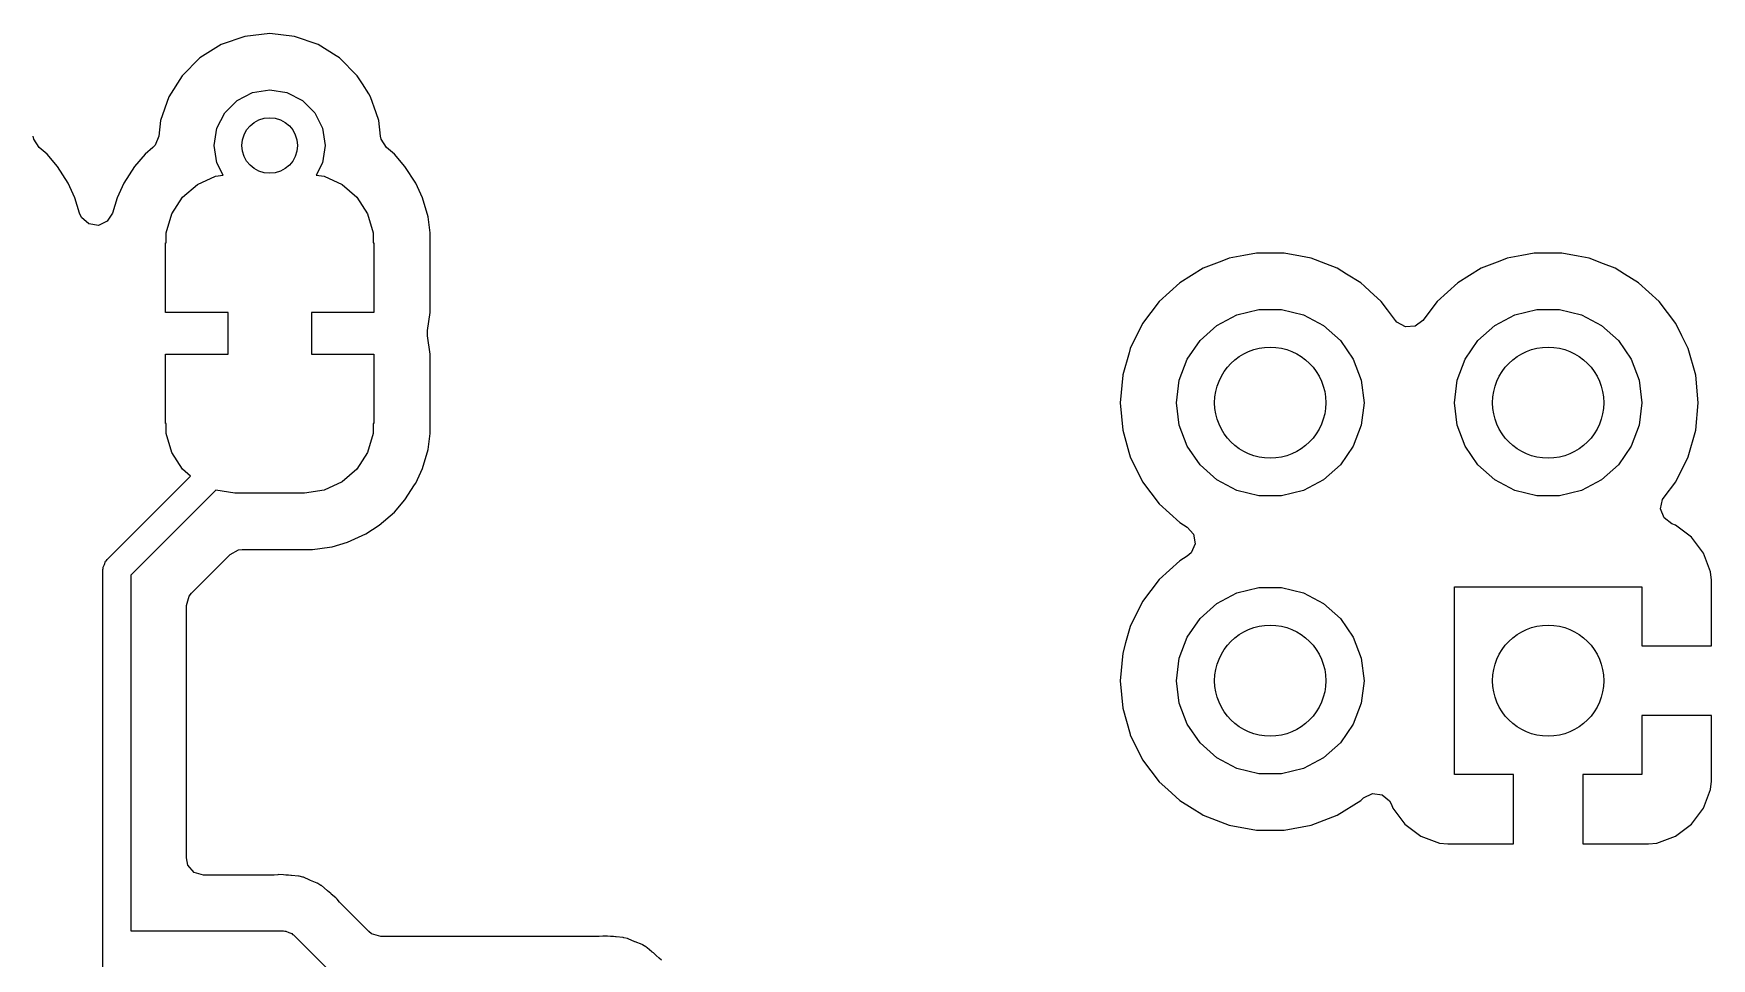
# Model space of a CAD drawing. Extents: x 0.71 to 7.56, y -5.16 to -0.79.
# Drawn here: x 3.7441 to 4.2195, y -3.1495 to -2.8876 of the extents above; entities that cross this region are included whole.
import ezdxf

# ---------------------------------------------------------------- set-up
doc = ezdxf.new("R2010")
doc.units = 0
doc.header["$MEASUREMENT"] = 0
doc.layers.add('BLACK', color=7, linetype='CONTINUOUS')

msp = doc.modelspace()

# ---------------------------------------------------------------- linework, layer by layer
at = {"layer": 'BLACK', "linetype": 'CONTINUOUS'}
for p, q in [((3.80397, -2.88837), (3.79726, -2.89072)), ((3.81102, -2.88758), (3.80397, -2.88837)), ((3.80397, -2.88837), (3.80397, -2.88837)), ((3.81808, -2.88837), (3.81102, -2.88758)), ((3.81102, -2.88758), (3.81102, -2.88758)), ((3.82478, -2.89072), (3.81808, -2.88837)), ((3.81808, -2.88837), (3.81808, -2.88837)), ((3.79125, -2.8945), (3.78623, -2.89952)), ((3.79726, -2.89072), (3.79125, -2.8945)), ((3.82985, -2.8939), (3.82478, -2.89072)), ((3.8308, -2.8945), (3.82985, -2.8939)), ((3.83582, -2.89952), (3.8308, -2.8945)), ((3.78623, -2.89952), (3.78245, -2.90553)), ((3.83727, -2.90183), (3.83582, -2.89952)), ((3.80177, -2.90655), (3.80616, -2.90431)), ((3.80616, -2.90431), (3.81102, -2.90354)), ((3.81102, -2.90354), (3.81589, -2.90431)), ((3.81589, -2.90431), (3.82028, -2.90655)), ((3.83907, -2.90469), (3.83727, -2.90183)), ((3.78245, -2.90553), (3.7801, -2.91223)), ((3.79828, -2.91003), (3.80177, -2.90655)), ((3.82028, -2.90655), (3.82376, -2.91003)), ((3.8396, -2.90553), (3.83907, -2.90469)), ((3.84117, -2.91002), (3.8396, -2.90553)), ((3.7801, -2.91223), (3.7796, -2.91667)), ((3.79605, -2.91442), (3.79828, -2.91003)), ((3.82376, -2.91003), (3.826, -2.91442)), ((3.84194, -2.91223), (3.84117, -2.91002)), ((3.84244, -2.91667), (3.84194, -2.91223)), ((3.84194, -2.91223), (3.84194, -2.91223)), ((3.74418, -2.9175), (3.74402, -2.91667)), ((3.74567, -2.91981), (3.74418, -2.9175)), ((3.7796, -2.91667), (3.77854, -2.9192)), ((3.79528, -2.91929), (3.79605, -2.91442)), ((3.826, -2.91442), (3.82677, -2.91929)), ((3.84261, -2.9175), (3.84244, -2.91667)), ((3.8441, -2.91981), (3.84261, -2.9175)), ((3.74793, -2.92176), (3.74567, -2.91981)), ((3.7509, -2.9252), (3.74793, -2.92176)), ((3.7757, -2.92176), (3.77272, -2.9252)), ((3.77795, -2.91981), (3.7757, -2.92176)), ((3.77854, -2.9192), (3.77795, -2.91981)), ((3.79605, -2.92416), (3.79528, -2.91929)), ((3.82677, -2.91929), (3.826, -2.92416)), ((3.84635, -2.92176), (3.8441, -2.91981)), ((3.84933, -2.9252), (3.84635, -2.92176)), ((3.75396, -2.92996), (3.7509, -2.9252)), ((3.77272, -2.9252), (3.76966, -2.92996)), ((3.79054, -2.93029), (3.79564, -2.92796)), ((3.79564, -2.92796), (3.79782, -2.92765)), ((3.79782, -2.92765), (3.79605, -2.92416)), ((3.826, -2.92416), (3.82422, -2.92765)), ((3.82422, -2.92765), (3.82641, -2.92796)), ((3.82641, -2.92796), (3.83151, -2.93029)), ((3.85239, -2.92996), (3.84933, -2.9252)), ((3.75585, -2.93409), (3.75396, -2.92996)), ((3.75396, -2.92996), (3.75396, -2.92996)), ((3.76966, -2.92996), (3.76777, -2.93409)), ((3.76966, -2.92996), (3.76966, -2.92996)), ((3.7863, -2.93396), (3.79054, -2.93029)), ((3.83151, -2.93029), (3.83574, -2.93396)), ((3.85427, -2.93409), (3.85239, -2.92996)), ((3.85239, -2.92996), (3.85239, -2.92996)), ((3.75648, -2.93624), (3.75585, -2.93409)), ((3.75713, -2.93844), (3.75648, -2.93624)), ((3.76777, -2.93409), (3.7665, -2.93844)), ((3.78327, -2.93867), (3.7863, -2.93396)), ((3.83574, -2.93396), (3.83877, -2.93867)), ((3.85587, -2.93952), (3.85427, -2.93409)), ((3.7577, -2.93971), (3.75713, -2.93844)), ((3.75978, -2.94151), (3.7577, -2.93971)), ((3.76251, -2.9419), (3.75978, -2.94151)), ((3.76501, -2.94076), (3.76251, -2.9419)), ((3.7665, -2.93844), (3.76501, -2.94076)), ((3.7817, -2.94405), (3.78327, -2.93867)), ((3.83877, -2.93867), (3.84035, -2.94405)), ((3.85652, -2.94402), (3.85587, -2.93952)), ((3.7815, -2.96654), (3.7815, -2.94685)), ((3.7815, -2.94685), (3.7817, -2.94685)), ((3.7817, -2.94685), (3.7817, -2.94405)), ((3.84035, -2.94405), (3.84035, -2.94685)), ((3.84035, -2.94685), (3.84055, -2.94685)), ((3.84055, -2.94685), (3.84055, -2.96654)), ((3.85652, -2.96654), (3.85652, -2.94402)), ((3.85652, -2.94402), (3.85652, -2.94402)), ((4.08081, -2.95202), (4.07553, -2.95406)), ((4.08285, -2.95123), (4.08081, -2.95202)), ((4.08702, -2.95045), (4.08285, -2.95123)), ((4.08285, -2.95123), (4.08285, -2.95123)), ((4.08285, -2.95123), (4.08285, -2.95123)), ((4.09056, -2.94978), (4.08702, -2.95045)), ((4.09841, -2.94978), (4.09056, -2.94978)), ((4.10302, -2.95064), (4.09841, -2.94978)), ((4.10613, -2.95123), (4.10302, -2.95064)), ((4.11021, -2.95281), (4.10613, -2.95123)), ((4.10613, -2.95123), (4.10613, -2.95123)), ((4.15955, -2.95202), (4.15427, -2.95406)), ((4.16159, -2.95123), (4.15955, -2.95202)), ((4.16576, -2.95045), (4.16159, -2.95123)), ((4.16159, -2.95123), (4.16159, -2.95123)), ((4.16159, -2.95123), (4.16159, -2.95123)), ((4.1693, -2.94978), (4.16576, -2.95045)), ((4.17715, -2.94978), (4.1693, -2.94978)), ((4.18176, -2.95064), (4.17715, -2.94978)), ((4.18487, -2.95123), (4.18176, -2.95064)), ((4.18895, -2.95281), (4.18487, -2.95123)), ((4.18487, -2.95123), (4.18487, -2.95123)), ((4.07553, -2.95406), (4.06886, -2.95819)), ((4.07553, -2.95406), (4.07553, -2.95406)), ((4.11344, -2.95406), (4.11021, -2.95281)), ((4.11611, -2.95571), (4.11344, -2.95406)), ((4.11344, -2.95406), (4.11344, -2.95406)), ((4.12011, -2.95819), (4.11611, -2.95571)), ((4.15427, -2.95406), (4.1476, -2.95819)), ((4.15427, -2.95406), (4.15427, -2.95406)), ((4.19218, -2.95406), (4.18895, -2.95281)), ((4.19485, -2.95571), (4.19218, -2.95406)), ((4.19218, -2.95406), (4.19218, -2.95406)), ((4.19885, -2.95819), (4.19485, -2.95571)), ((4.06886, -2.95819), (4.06306, -2.96348)), ((4.12118, -2.95916), (4.12011, -2.95819)), ((4.1227, -2.96055), (4.12118, -2.95916)), ((4.12591, -2.96348), (4.1227, -2.96055)), ((4.1476, -2.95819), (4.1418, -2.96348)), ((4.20465, -2.96348), (4.19885, -2.95819)), ((4.19885, -2.95819), (4.19885, -2.95819)), ((4.06306, -2.96348), (4.05833, -2.96974)), ((4.08506, -2.96728), (4.09128, -2.96574)), ((4.09128, -2.96574), (4.09769, -2.96574)), ((4.09769, -2.96574), (4.10391, -2.96728)), ((4.12767, -2.96581), (4.12591, -2.96348)), ((4.12996, -2.96884), (4.12767, -2.96581)), ((4.1418, -2.96348), (4.13775, -2.96884)), ((4.1638, -2.96728), (4.17003, -2.96574)), ((4.17003, -2.96574), (4.17643, -2.96574)), ((4.17643, -2.96574), (4.18265, -2.96728)), ((4.20938, -2.96974), (4.20465, -2.96348)), ((3.79921, -2.96654), (3.7815, -2.96654)), ((3.79921, -2.97835), (3.79921, -2.96654)), ((3.84055, -2.96654), (3.82283, -2.96654)), ((3.82283, -2.96654), (3.82283, -2.97835)), ((3.8557, -2.97168), (3.85652, -2.96654)), ((4.05833, -2.96974), (4.05484, -2.97676)), ((4.05833, -2.96974), (4.05833, -2.96974)), ((4.0746, -2.9745), (4.07939, -2.97026)), ((4.07939, -2.97026), (4.08506, -2.96728)), ((4.10391, -2.96728), (4.10958, -2.97026)), ((4.10958, -2.97026), (4.11438, -2.9745)), ((4.13039, -2.96933), (4.12996, -2.96884)), ((4.1328, -2.97066), (4.13039, -2.96933)), ((4.13555, -2.97048), (4.1328, -2.97066)), ((4.13775, -2.96884), (4.13555, -2.97048)), ((4.15334, -2.9745), (4.15813, -2.97026)), ((4.15813, -2.97026), (4.1638, -2.96728)), ((4.18265, -2.96728), (4.18832, -2.97026)), ((4.18832, -2.97026), (4.19312, -2.9745)), ((4.21111, -2.9732), (4.20938, -2.96974)), ((4.20938, -2.96974), (4.20938, -2.96974)), ((3.8557, -2.9732), (3.8557, -2.97168)), ((3.85652, -2.97835), (3.8557, -2.9732)), ((4.07096, -2.97978), (4.0746, -2.9745)), ((4.11438, -2.9745), (4.11802, -2.97978)), ((4.1497, -2.97978), (4.15334, -2.9745)), ((4.19312, -2.9745), (4.19676, -2.97978)), ((4.21288, -2.97676), (4.21111, -2.9732)), ((3.7815, -2.99803), (3.7815, -2.97835)), ((3.7815, -2.97835), (3.79921, -2.97835)), ((3.82283, -2.97835), (3.84055, -2.97835)), ((3.84055, -2.97835), (3.84055, -2.99803)), ((3.85652, -3.00086), (3.85652, -2.97835)), ((3.85652, -2.97835), (3.85652, -2.97835)), ((4.05449, -2.97797), (4.0527, -2.98426)), ((4.05484, -2.97676), (4.05449, -2.97797)), ((4.06869, -2.98577), (4.07096, -2.97978)), ((4.11802, -2.97978), (4.12029, -2.98577)), ((4.14743, -2.98577), (4.1497, -2.97978)), ((4.19676, -2.97978), (4.19903, -2.98577)), ((4.21503, -2.98431), (4.21288, -2.97676)), ((4.05269, -2.98431), (4.05196, -2.99213)), ((4.0527, -2.98426), (4.05269, -2.98431)), ((4.21575, -2.99213), (4.21503, -2.98431)), ((4.06791, -2.99213), (4.06869, -2.98577)), ((4.12029, -2.98577), (4.12106, -2.99213)), ((4.14665, -2.99213), (4.14743, -2.98577)), ((4.19903, -2.98577), (4.1998, -2.99213)), ((4.05196, -2.99213), (4.05196, -2.99213)), ((4.05196, -2.99213), (4.05269, -2.99994)), ((4.06869, -2.99849), (4.06791, -2.99213)), ((4.12106, -2.99213), (4.12029, -2.99849)), ((4.14743, -2.99849), (4.14665, -2.99213)), ((4.1998, -2.99213), (4.19903, -2.99849)), ((4.21503, -2.99994), (4.21575, -2.99213)), ((3.7817, -2.99803), (3.7815, -2.99803)), ((3.7817, -3.00083), (3.7817, -2.99803)), ((3.84055, -2.99803), (3.84035, -2.99803)), ((3.84035, -2.99803), (3.84035, -3.00083)), ((4.07096, -3.00448), (4.06869, -2.99849)), ((4.12029, -2.99849), (4.11802, -3.00448)), ((4.1497, -3.00448), (4.14743, -2.99849)), ((4.19903, -2.99849), (4.19676, -3.00448)), ((3.78327, -3.00621), (3.7817, -3.00083)), ((3.84035, -3.00083), (3.83877, -3.00621)), ((3.85587, -3.00536), (3.85652, -3.00086)), ((4.05269, -2.99994), (4.05269, -2.99994)), ((4.05269, -2.99994), (4.05269, -2.99994)), ((4.05269, -2.99994), (4.05444, -3.0061)), ((4.21288, -3.00749), (4.21503, -2.99994)), ((3.7863, -3.01092), (3.78327, -3.00621)), ((3.83877, -3.00621), (3.83574, -3.01092)), ((3.85427, -3.01079), (3.85587, -3.00536)), ((4.05444, -3.0061), (4.05484, -3.00749)), ((4.05484, -3.00749), (4.05833, -3.01451)), ((4.0746, -3.00975), (4.07096, -3.00448)), ((4.11802, -3.00448), (4.11438, -3.00975)), ((4.15334, -3.00975), (4.1497, -3.00448)), ((4.19676, -3.00448), (4.19312, -3.00975)), ((4.20938, -3.01451), (4.21288, -3.00749)), ((3.76493, -3.03659), (3.7886, -3.01292)), ((3.7886, -3.01292), (3.7863, -3.01092)), ((3.83574, -3.01092), (3.83151, -3.01459)), ((3.85239, -3.01492), (3.85427, -3.01079)), ((4.07939, -3.014), (4.0746, -3.00975)), ((4.11438, -3.00975), (4.10958, -3.014)), ((4.15813, -3.014), (4.15334, -3.00975)), ((4.19312, -3.00975), (4.18832, -3.014)), ((3.79572, -3.01693), (3.77165, -3.041)), ((3.80118, -3.01772), (3.79572, -3.01693)), ((3.82087, -3.01772), (3.80118, -3.01772)), ((3.82641, -3.01692), (3.82087, -3.01772)), ((3.83151, -3.01459), (3.82641, -3.01692)), ((3.84933, -3.01969), (3.85207, -3.01541)), ((3.85207, -3.01541), (3.85239, -3.01492)), ((3.85239, -3.01492), (3.85239, -3.01492)), ((3.85239, -3.01492), (3.85239, -3.01492)), ((4.05833, -3.01451), (4.05833, -3.01451)), ((4.05833, -3.01451), (4.06306, -3.02077)), ((4.08506, -3.01697), (4.07939, -3.014)), ((4.09128, -3.01851), (4.08506, -3.01697)), ((4.09769, -3.01851), (4.09128, -3.01851)), ((4.10391, -3.01697), (4.09769, -3.01851)), ((4.10958, -3.014), (4.10391, -3.01697)), ((4.1638, -3.01697), (4.15813, -3.014)), ((4.17003, -3.01851), (4.1638, -3.01697)), ((4.17643, -3.01851), (4.17003, -3.01851)), ((4.18265, -3.01697), (4.17643, -3.01851)), ((4.18832, -3.014), (4.18265, -3.01697)), ((4.20606, -3.01892), (4.20938, -3.01451)), ((3.84207, -3.02683), (3.84635, -3.02312)), ((3.84635, -3.02312), (3.84933, -3.01969)), ((4.06306, -3.02077), (4.06886, -3.02606)), ((4.20508, -3.02221), (4.20567, -3.01952)), ((4.20605, -3.02478), (4.20508, -3.02221)), ((4.20567, -3.01952), (4.20606, -3.01892)), ((3.83825, -3.02928), (3.84207, -3.02683)), ((4.06886, -3.02606), (4.06886, -3.02606)), ((4.06886, -3.02606), (4.07094, -3.02735)), ((4.07094, -3.02735), (4.07277, -3.02939)), ((4.20825, -3.02643), (4.20605, -3.02478)), ((4.20933, -3.02684), (4.20825, -3.02643)), ((4.21387, -3.03023), (4.20933, -3.02684)), ((4.20933, -3.02684), (4.20933, -3.02684)), ((3.82874, -3.03292), (3.8331, -3.03163)), ((3.8331, -3.03163), (3.83825, -3.02928)), ((4.07321, -3.03211), (4.07211, -3.03463)), ((4.07277, -3.02939), (4.07321, -3.03211)), ((4.21726, -3.03476), (4.21387, -3.03023)), ((4.21387, -3.03023), (4.21387, -3.03023)), ((3.76425, -3.03793), (3.76453, -3.03706)), ((3.76453, -3.03706), (3.76479, -3.03687)), ((3.76479, -3.03687), (3.76493, -3.03659)), ((3.78885, -3.0461), (3.7998, -3.03515)), ((3.7998, -3.03515), (3.80222, -3.03383)), ((3.80222, -3.03383), (3.80325, -3.03372)), ((3.80325, -3.03372), (3.80345, -3.03372)), ((3.80345, -3.03372), (3.80363, -3.03371)), ((3.80345, -3.03372), (3.80345, -3.03372)), ((3.80345, -3.03372), (3.80345, -3.03372)), ((3.80363, -3.03371), (3.80408, -3.03368)), ((3.80363, -3.03371), (3.80363, -3.03371)), ((3.80408, -3.03368), (3.81797, -3.03368)), ((3.81797, -3.03368), (3.81842, -3.03371)), ((3.81842, -3.03371), (3.81842, -3.03371)), ((3.81842, -3.03371), (3.81859, -3.03372)), ((3.81859, -3.03372), (3.81859, -3.03372)), ((3.81859, -3.03372), (3.81859, -3.03372)), ((3.81859, -3.03372), (3.82314, -3.03372)), ((3.82314, -3.03372), (3.82795, -3.03303)), ((3.82314, -3.03372), (3.82314, -3.03372)), ((3.82795, -3.03303), (3.82874, -3.03292)), ((3.82874, -3.03292), (3.82874, -3.03292)), ((3.82874, -3.03292), (3.82874, -3.03292)), ((4.06886, -3.03693), (4.06306, -3.04222)), ((4.07094, -3.03565), (4.06886, -3.03693)), ((4.06886, -3.03693), (4.06886, -3.03693)), ((4.07211, -3.03463), (4.07094, -3.03565)), ((4.21924, -3.04006), (4.21726, -3.03476)), ((4.21726, -3.03476), (4.21726, -3.03476)), ((3.76378, -3.03937), (3.76388, -3.03907)), ((3.76378, -3.14567), (3.76378, -3.03937)), ((3.76383, -3.03875), (3.76425, -3.03793)), ((3.76388, -3.03907), (3.76383, -3.03875)), ((3.77165, -3.041), (3.77165, -3.14173)), ((4.06306, -3.04222), (4.05833, -3.04848)), ((4.21949, -3.04241), (4.21924, -3.04006)), ((4.21924, -3.04006), (4.21924, -3.04006)), ((3.78742, -3.04955), (3.7882, -3.04691)), ((3.7882, -3.04691), (3.78885, -3.0461)), ((4.07939, -3.049), (4.08506, -3.04602)), ((4.08506, -3.04602), (4.09128, -3.04449)), ((4.09128, -3.04449), (4.09769, -3.04449)), ((4.09769, -3.04449), (4.10391, -3.04602)), ((4.10391, -3.04602), (4.10958, -3.049)), ((4.14665, -3.09744), (4.14665, -3.04429)), ((4.14665, -3.04429), (4.1998, -3.04429)), ((4.1998, -3.04429), (4.1998, -3.06102)), ((4.21949, -3.06102), (4.21949, -3.04241)), ((4.21949, -3.04241), (4.21949, -3.04241)), ((3.78742, -3.07087), (3.78742, -3.04955)), ((4.05833, -3.04848), (4.05484, -3.0555)), ((4.05833, -3.04848), (4.05833, -3.04848)), ((4.0746, -3.05324), (4.07939, -3.049)), ((4.10958, -3.049), (4.11438, -3.05324)), ((4.05484, -3.0555), (4.0535, -3.06019)), ((4.05484, -3.0555), (4.05484, -3.0555)), ((4.07096, -3.05852), (4.0746, -3.05324)), ((4.11438, -3.05324), (4.11802, -3.05852)), ((4.0535, -3.06019), (4.05269, -3.06305)), ((4.06869, -3.06451), (4.07096, -3.05852)), ((4.11802, -3.05852), (4.12029, -3.06451)), ((4.1998, -3.06102), (4.21949, -3.06102)), ((4.05269, -3.06305), (4.05196, -3.07087)), ((4.06791, -3.07087), (4.06869, -3.06451)), ((4.12029, -3.06451), (4.12106, -3.07087)), ((3.78742, -3.12108), (3.78742, -3.07087)), ((4.05196, -3.07087), (4.05196, -3.07087)), ((4.05196, -3.07087), (4.05269, -3.07868)), ((4.06869, -3.07723), (4.06791, -3.07087)), ((4.12106, -3.07087), (4.12029, -3.07723)), ((4.05269, -3.07868), (4.05269, -3.07868)), ((4.05269, -3.07868), (4.05269, -3.07868)), ((4.05269, -3.07868), (4.05478, -3.08603)), ((4.07096, -3.08322), (4.06869, -3.07723)), ((4.12029, -3.07723), (4.11802, -3.08322)), ((4.0746, -3.08849), (4.07096, -3.08322)), ((4.11802, -3.08322), (4.11438, -3.08849)), ((4.21949, -3.08071), (4.1998, -3.08071)), ((4.1998, -3.08071), (4.1998, -3.09744)), ((4.21949, -3.09932), (4.21949, -3.08071)), ((4.05478, -3.08603), (4.05484, -3.08623)), ((4.05484, -3.08623), (4.05833, -3.09325)), ((4.07939, -3.09274), (4.0746, -3.08849)), ((4.11438, -3.08849), (4.10958, -3.09274)), ((4.05833, -3.09325), (4.05833, -3.09325)), ((4.05833, -3.09325), (4.06306, -3.09951)), ((4.08506, -3.09571), (4.07939, -3.09274)), ((4.10958, -3.09274), (4.10391, -3.09571)), ((4.09128, -3.09725), (4.08506, -3.09571)), ((4.09769, -3.09725), (4.09128, -3.09725)), ((4.10391, -3.09571), (4.09769, -3.09725)), ((4.16339, -3.09744), (4.14665, -3.09744)), ((4.16339, -3.11713), (4.16339, -3.09744)), ((4.1998, -3.09744), (4.18307, -3.09744)), ((4.18307, -3.09744), (4.18307, -3.11713)), ((4.21924, -3.10167), (4.21949, -3.09932)), ((4.21949, -3.09932), (4.21949, -3.09932)), ((4.06306, -3.09951), (4.06543, -3.10167)), ((4.06543, -3.10167), (4.06886, -3.1048)), ((4.12011, -3.1048), (4.12095, -3.10404)), ((4.12095, -3.10404), (4.12342, -3.10283)), ((4.12342, -3.10283), (4.12616, -3.10316)), ((4.12616, -3.10316), (4.12828, -3.1049)), ((4.21726, -3.10697), (4.21924, -3.10167)), ((4.21924, -3.10167), (4.21924, -3.10167)), ((4.06886, -3.1048), (4.07237, -3.10697)), ((4.07237, -3.10697), (4.07507, -3.10864)), ((4.07507, -3.10864), (4.07553, -3.10893)), ((4.07553, -3.10893), (4.08285, -3.11177)), ((4.10613, -3.11177), (4.11344, -3.10893)), ((4.11344, -3.10893), (4.12011, -3.1048)), ((4.12828, -3.1049), (4.12881, -3.10594)), ((4.12881, -3.10594), (4.1292, -3.10697)), ((4.1292, -3.10697), (4.1292, -3.10697)), ((4.1292, -3.10697), (4.13259, -3.1115)), ((4.21387, -3.1115), (4.21726, -3.10697)), ((4.21726, -3.10697), (4.21726, -3.10697)), ((4.08285, -3.11177), (4.09056, -3.11321)), ((4.09056, -3.11321), (4.09056, -3.11321)), ((4.09056, -3.11321), (4.09841, -3.11321)), ((4.09841, -3.11321), (4.10613, -3.11177)), ((4.09841, -3.11321), (4.09841, -3.11321)), ((4.13259, -3.1115), (4.13259, -3.1115)), ((4.13259, -3.1115), (4.13712, -3.1149)), ((4.20933, -3.1149), (4.21387, -3.1115)), ((4.21387, -3.1115), (4.21387, -3.1115)), ((4.13712, -3.1149), (4.13712, -3.1149)), ((4.13712, -3.1149), (4.14243, -3.11687)), ((4.14243, -3.11687), (4.14243, -3.11687)), ((4.14243, -3.11687), (4.14477, -3.11713)), ((4.14477, -3.11713), (4.14477, -3.11713)), ((4.14477, -3.11713), (4.16339, -3.11713)), ((4.18307, -3.11713), (4.20169, -3.11713)), ((4.20169, -3.11713), (4.20403, -3.11687)), ((4.20169, -3.11713), (4.20169, -3.11713)), ((4.20403, -3.11687), (4.20933, -3.1149)), ((4.20403, -3.11687), (4.20403, -3.11687)), ((4.20933, -3.1149), (4.20933, -3.1149)), ((3.78786, -3.12311), (3.78742, -3.12108)), ((3.78966, -3.12519), (3.78786, -3.12311)), ((3.7923, -3.12596), (3.78966, -3.12519)), ((3.81232, -3.12596), (3.7923, -3.12596)), ((3.81335, -3.12585), (3.81232, -3.12596)), ((3.81354, -3.12581), (3.81335, -3.12585)), ((3.81489, -3.12591), (3.81354, -3.12581)), ((3.81354, -3.12581), (3.81354, -3.12581)), ((3.81558, -3.12596), (3.81489, -3.12591)), ((3.81575, -3.12596), (3.81558, -3.12596)), ((3.81637, -3.12596), (3.81575, -3.12596)), ((3.81698, -3.12605), (3.81637, -3.12596)), ((3.81716, -3.12607), (3.81698, -3.12605)), ((3.81919, -3.12622), (3.81716, -3.12607)), ((3.81937, -3.12628), (3.81919, -3.12622)), ((3.82038, -3.12654), (3.81937, -3.12628)), ((3.82057, -3.12657), (3.82038, -3.12654)), ((3.82243, -3.12742), (3.82057, -3.12657)), ((3.82057, -3.12657), (3.82057, -3.12657)), ((3.82259, -3.12748), (3.82243, -3.12742)), ((3.8245, -3.1282), (3.82259, -3.12748)), ((3.82458, -3.12826), (3.8245, -3.1282)), ((3.8245, -3.1282), (3.8245, -3.1282)), ((3.82465, -3.12831), (3.82458, -3.12826)), ((3.82555, -3.12884), (3.82465, -3.12831)), ((3.82572, -3.12892), (3.82555, -3.12884)), ((3.82727, -3.13026), (3.82572, -3.12892)), ((3.82572, -3.12892), (3.82572, -3.12892)), ((3.82572, -3.12892), (3.82572, -3.12892)), ((3.8274, -3.13037), (3.82727, -3.13026)), ((3.8279, -3.13074), (3.8274, -3.13037)), ((3.82833, -3.13118), (3.8279, -3.13074)), ((3.8279, -3.13074), (3.8279, -3.13074)), ((3.82846, -3.1313), (3.82833, -3.13118)), ((3.82973, -3.13239), (3.82846, -3.1313)), ((3.83001, -3.13263), (3.82973, -3.13239)), ((3.83011, -3.13279), (3.83001, -3.13263)), ((3.83001, -3.13263), (3.83001, -3.13263)), ((3.83076, -3.13361), (3.83011, -3.13279)), ((3.83908, -3.14192), (3.83076, -3.13361)), ((3.77165, -3.14173), (3.81496, -3.14173)), ((3.81496, -3.14173), (3.81526, -3.14183)), ((3.81526, -3.14183), (3.81558, -3.14178)), ((3.81558, -3.14178), (3.8164, -3.1422)), ((3.8164, -3.1422), (3.81727, -3.14248)), ((3.83989, -3.14258), (3.83908, -3.14192)), ((3.76378, -3.20743), (3.76378, -3.14567)), ((3.81727, -3.14248), (3.81746, -3.14274)), ((3.81746, -3.14274), (3.81774, -3.14289)), ((3.81774, -3.14289), (3.83398, -3.15912)), ((3.84253, -3.14335), (3.83989, -3.14258)), ((3.90433, -3.14335), (3.84253, -3.14335)), ((3.90536, -3.14324), (3.90433, -3.14335)), ((3.90555, -3.1432), (3.90536, -3.14324)), ((3.9067, -3.14328), (3.90555, -3.1432)), ((3.90555, -3.1432), (3.90555, -3.1432)), ((3.90759, -3.14335), (3.9067, -3.14328)), ((3.90776, -3.14335), (3.90759, -3.14335)), ((3.90838, -3.14335), (3.90776, -3.14335)), ((3.90899, -3.14344), (3.90838, -3.14335)), ((3.90916, -3.14346), (3.90899, -3.14344)), ((3.9112, -3.14361), (3.90916, -3.14346)), ((3.91138, -3.14367), (3.9112, -3.14361)), ((3.91239, -3.14393), (3.91138, -3.14367)), ((3.91258, -3.14396), (3.91239, -3.14393)), ((3.91444, -3.1448), (3.91258, -3.14396)), ((3.91258, -3.14396), (3.91258, -3.14396)), ((3.9146, -3.14487), (3.91444, -3.1448)), ((3.91651, -3.14559), (3.9146, -3.14487)), ((3.91666, -3.1457), (3.91651, -3.14559)), ((3.91651, -3.14559), (3.91651, -3.14559)), ((3.91756, -3.14623), (3.91666, -3.1457)), ((3.91773, -3.14631), (3.91756, -3.14623)), ((3.918, -3.14655), (3.91773, -3.14631)), ((3.91773, -3.14631), (3.91773, -3.14631)), ((3.91928, -3.14765), (3.918, -3.14655)), ((3.91941, -3.14776), (3.91928, -3.14765)), ((3.91974, -3.148), (3.91941, -3.14776)), ((3.91991, -3.14813), (3.91974, -3.148)), ((3.92034, -3.14856), (3.91991, -3.14813)), ((3.92047, -3.14868), (3.92034, -3.14856)), ((3.92139, -3.14948), (3.92047, -3.14868)), ((3.92201, -3.15002), (3.92139, -3.14948))]:
    msp.add_line(p, q, dxfattribs=at)
at = {"layer": 'BLACK'}
for centre, radius in [((3.81102, -2.91929), 0.007874), ((4.09449, -2.99213), 0.015748), ((4.17323, -2.99213), 0.015748), ((4.09449, -3.07087), 0.015748), ((4.17323, -3.07087), 0.015748)]:
    msp.add_circle(centre, radius, dxfattribs=at)

doc.saveas('drawing.dxf')
